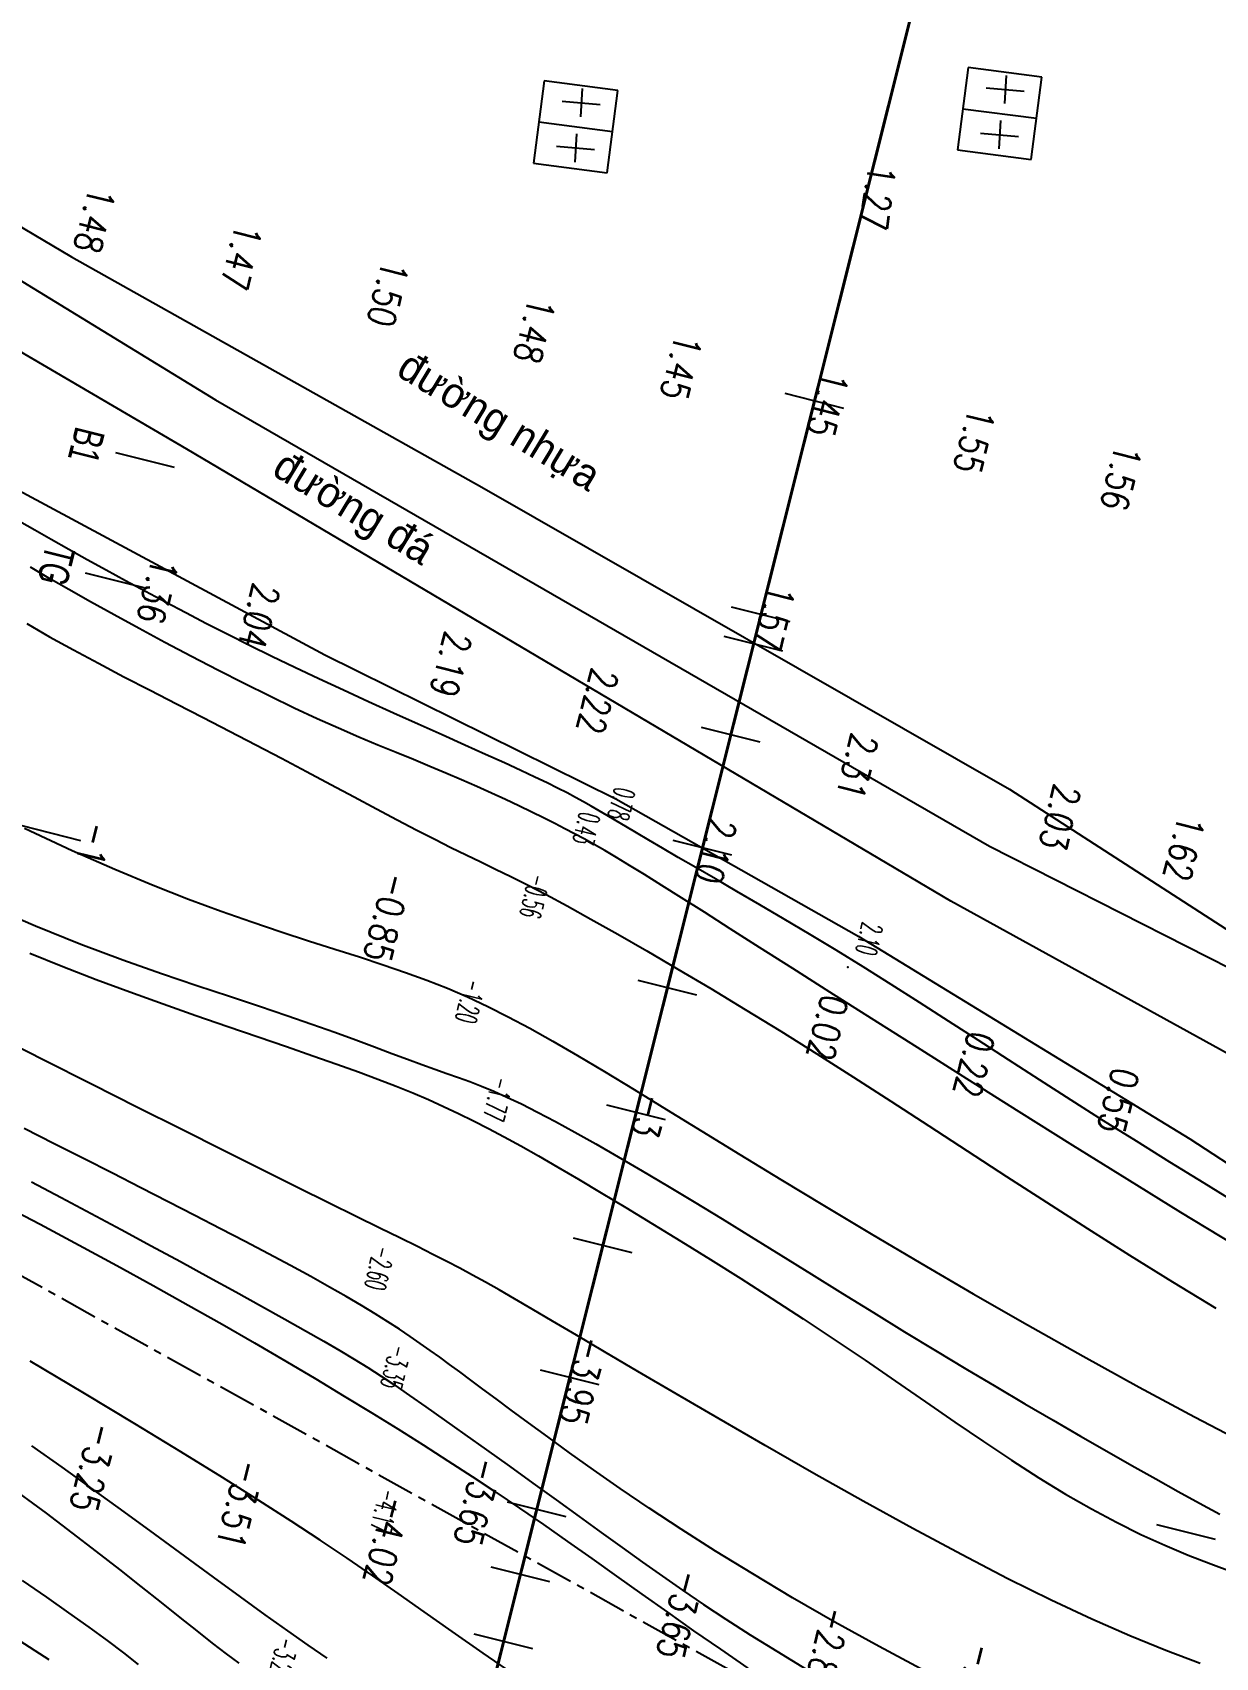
# Model space of a CAD drawing. Header units: metres. Extents: x 583412 to 583840, y 1186334 to 1187497.
# Drawn here: x 583605.2 to 583644.3, y 1186892.9 to 1186946.6 of the extents above; entities that cross this region are included whole.
import ezdxf
from ezdxf.enums import TextEntityAlignment as Align

# ---------------------------------------------------------------- set-up
doc = ezdxf.new("R2010")
doc.units = ezdxf.units.M
doc.header["$MEASUREMENT"] = 0
doc.linetypes.add('CENTER', pattern=[2, 1.25, -0.25, 0.25, -0.25])
doc.linetypes.add('DASHDOT2', pattern=[0.5, 0.25, -0.125, 0, -0.125])
for name, color, linetype in [('$For$Printing$', 7, 'Continuous'), ('1111DONG MUC', 2, 'Continuous'), ('CaoDoTN', 2, 'Continuous'), ('Docao', 22, 'Continuous'), ('ENTCOC', 6, 'Continuous'), ('KS.leduongdat', 36, 'Continuous'), ('KS.leduongnhua', 4, 'Continuous'), ('ks.text ks', 7, 'Continuous'), ('KS_muong ao', 4, 'TALUYPHAI-KHKS'), ('TENCOCTUYEN', 1, 'Continuous'), ('Timluong', 1, 'CENTER'), ('TimtuyenKS', 7, 'Continuous'), ('TimtuyenTK', 7, 'Continuous')]:
    doc.layers.add(name, color=color, linetype=linetype)
doc.styles.add('ChuSo', font='vnsimple.shx')
doc.styles.add('KT3', font='VHARIALN.TTF', dxfattribs={"width": 0.8, "height": 1.5})
doc.styles.add('TENSONG', font='VAPTIMI.TTF')
doc.linetypes.add('TALUYPHAI-KHKS', pattern='A,5,[130,ltypeshp,S=5,R=0,X=0,Y=-5],10,[130,ltypeshp,S=5,R=0,X=0,Y=-5],10,[130,ltypeshp,S=10,R=0,X=0,Y=-10],5', length=30)
doc.linetypes.add('TALUYTRAI-KHKS', pattern='A,5,[130,ltypeshp,S=5,R=0,X=0,Y=5],10,[130,ltypeshp,S=5,R=0,X=0,Y=5],10,[130,ltypeshp,S=10,R=0,X=0,Y=10],5', length=30)

msp = doc.modelspace()

# ---------------------------------------------------------------- linework, layer by layer
at = {"layer": '$For$Printing$', "color": 252}
for p, q in [((583605.239, 1186930.142), (583604.732, 1186930.435)), ((583605.785, 1186929.832), (583605.239, 1186930.142)), ((583606.363, 1186929.506), (583605.785, 1186929.832)), ((583606.969, 1186929.168), (583606.363, 1186929.506)), ((583607.596, 1186928.822), (583606.969, 1186929.168)), ((583608.241, 1186928.47), (583607.596, 1186928.822)), ((583608.898, 1186928.115), (583608.241, 1186928.47)), ((583609.562, 1186927.761), (583608.898, 1186928.115)), ((583610.235, 1186927.406), (583609.562, 1186927.761)), ((583610.921, 1186927.051), (583610.235, 1186927.406)), ((583604.98, 1186927.053), (583605.732, 1186926.622)), ((583611.622, 1186926.694), (583610.921, 1186927.051)), ((583612.34, 1186926.333), (583611.622, 1186926.694)), ((583605.732, 1186926.622), (583606.521, 1186926.184)), ((583606.521, 1186926.184), (583607.343, 1186925.742)), ((583613.079, 1186925.97), (583612.34, 1186926.333)), ((583607.343, 1186925.742), (583608.189, 1186925.297)), ((583613.842, 1186925.601), (583613.079, 1186925.97)), ((583614.631, 1186925.228), (583613.842, 1186925.601)), ((583608.189, 1186925.297), (583609.053, 1186924.849)), ((583615.446, 1186924.849), (583614.631, 1186925.228)), ((583609.053, 1186924.849), (583609.928, 1186924.4)), ((583616.276, 1186924.468), (583615.446, 1186924.849)), ((583609.928, 1186924.4), (583610.807, 1186923.949)), ((583617.107, 1186924.092), (583616.276, 1186924.468)), ((583617.924, 1186923.725), (583617.107, 1186924.092)), ((583610.807, 1186923.949), (583611.683, 1186923.5)), ((583611.683, 1186923.5), (583612.55, 1186923.051)), ((583618.714, 1186923.372), (583617.924, 1186923.725)), ((583612.55, 1186923.051), (583613.401, 1186922.606)), ((583619.461, 1186923.038), (583618.714, 1186923.372)), ((583620.152, 1186922.728), (583619.461, 1186923.038)), ((583613.401, 1186922.606), (583614.23, 1186922.167)), ((583620.772, 1186922.448), (583620.152, 1186922.728)), ((583621.312, 1186922.201), (583620.772, 1186922.448)), ((583614.23, 1186922.167), (583615.033, 1186921.739)), ((583621.778, 1186921.983), (583621.312, 1186922.201)), ((583622.181, 1186921.79), (583621.778, 1186921.983)), ((583615.033, 1186921.739), (583615.803, 1186921.326)), ((583615.803, 1186921.326), (583616.537, 1186920.934)), ((583622.533, 1186921.616), (583622.181, 1186921.79)), ((583622.844, 1186921.457), (583622.533, 1186921.616)), ((583623.125, 1186921.308), (583622.844, 1186921.457)), ((583623.388, 1186921.164), (583623.125, 1186921.308)), ((583616.537, 1186920.934), (583617.229, 1186920.567)), ((583623.644, 1186921.019), (583623.388, 1186921.164)), ((583623.903, 1186920.869), (583623.644, 1186921.019)), ((583624.175, 1186920.709), (583623.903, 1186920.869)), ((583617.229, 1186920.567), (583617.873, 1186920.228)), ((583617.873, 1186920.228), (583618.466, 1186919.923)), ((583624.466, 1186920.536), (583624.175, 1186920.709)), ((583624.787, 1186920.345), (583624.466, 1186920.536)), ((583625.144, 1186920.133), (583624.787, 1186920.345)), ((583618.466, 1186919.923), (583619.005, 1186919.653)), ((583625.547, 1186919.895), (583625.144, 1186920.133)), ((583626.003, 1186919.627), (583625.547, 1186919.895)), ((583619.005, 1186919.653), (583619.506, 1186919.408)), ((583619.506, 1186919.408), (583619.991, 1186919.174)), ((583619.991, 1186919.174), (583620.477, 1186918.939)), ((583626.521, 1186919.325), (583626.003, 1186919.627)), ((583627.106, 1186918.987), (583626.521, 1186919.325)), ((583620.477, 1186918.939), (583620.986, 1186918.69)), ((583620.986, 1186918.69), (583621.537, 1186918.413)), ((583627.756, 1186918.612), (583627.106, 1186918.987)), ((583628.463, 1186918.202), (583627.756, 1186918.612)), ((583621.537, 1186918.413), (583622.15, 1186918.095)), ((583622.15, 1186918.095), (583622.845, 1186917.723)), ((583629.221, 1186917.76), (583628.463, 1186918.202)), ((583603.635, 1186917.759), (583605.259, 1186917.063)), ((583622.845, 1186917.723), (583623.636, 1186917.287)), ((583630.024, 1186917.288), (583629.221, 1186917.76)), ((583605.259, 1186917.063), (583606.761, 1186916.461)), ((583623.636, 1186917.287), (583624.519, 1186916.79)), ((583630.866, 1186916.786), (583630.024, 1186917.288)), ((583606.761, 1186916.461), (583608.148, 1186915.94)), ((583624.519, 1186916.79), (583625.481, 1186916.237)), ((583631.74, 1186916.258), (583630.866, 1186916.786)), ((583608.148, 1186915.94), (583609.426, 1186915.486)), ((583625.481, 1186916.237), (583626.512, 1186915.634)), ((583632.639, 1186915.704), (583631.74, 1186916.258)), ((583609.426, 1186915.486), (583610.602, 1186915.088)), ((583626.512, 1186915.634), (583627.602, 1186914.986)), ((583633.56, 1186915.127), (583632.639, 1186915.704)), ((583610.602, 1186915.088), (583611.681, 1186914.733)), ((583627.602, 1186914.986), (583628.738, 1186914.298)), ((583634.501, 1186914.528), (583633.56, 1186915.127)), ((583611.681, 1186914.733), (583612.672, 1186914.408)), ((583612.672, 1186914.408), (583613.579, 1186914.102)), ((583628.738, 1186914.298), (583629.911, 1186913.577)), ((583635.462, 1186913.911), (583634.501, 1186914.528)), ((583613.579, 1186914.102), (583614.408, 1186913.813)), ((583614.408, 1186913.813), (583615.165, 1186913.543)), ((583636.443, 1186913.278), (583635.462, 1186913.911)), ((583605.539, 1186912.623), (583603.928, 1186913.439)), ((583615.165, 1186913.543), (583615.854, 1186913.291)), ((583615.854, 1186913.291), (583616.481, 1186913.058)), ((583629.911, 1186913.577), (583631.108, 1186912.828)), ((583637.446, 1186912.63), (583636.443, 1186913.278)), ((583616.481, 1186913.058), (583617.051, 1186912.845)), ((583617.051, 1186912.845), (583617.568, 1186912.652)), ((583631.108, 1186912.828), (583632.322, 1186912.056)), ((583607.116, 1186911.827), (583605.539, 1186912.623)), ((583617.568, 1186912.652), (583618.039, 1186912.479)), ((583618.039, 1186912.479), (583618.468, 1186912.326)), ((583618.468, 1186912.326), (583618.868, 1186912.186)), ((583618.868, 1186912.186), (583619.251, 1186912.051)), ((583638.47, 1186911.97), (583637.446, 1186912.63)), ((583608.643, 1186911.058), (583607.116, 1186911.827)), ((583619.251, 1186912.051), (583619.628, 1186911.913)), ((583619.628, 1186911.913), (583620.013, 1186911.764)), ((583620.013, 1186911.764), (583620.418, 1186911.597)), ((583632.322, 1186912.056), (583633.553, 1186911.263)), ((583639.515, 1186911.3), (583638.47, 1186911.97)), ((583620.418, 1186911.597), (583620.854, 1186911.403)), ((583620.854, 1186911.403), (583621.334, 1186911.175)), ((583621.334, 1186911.175), (583621.869, 1186910.906)), ((583633.553, 1186911.263), (583634.804, 1186910.451)), ((583640.583, 1186910.622), (583639.515, 1186911.3)), ((583610.104, 1186910.325), (583608.643, 1186911.058)), ((583621.869, 1186910.906), (583622.458, 1186910.596)), ((583622.458, 1186910.596), (583623.1, 1186910.246)), ((583641.672, 1186909.939), (583640.583, 1186910.622)), ((583611.483, 1186909.635), (583610.104, 1186910.325)), ((583623.1, 1186910.246), (583623.794, 1186909.857)), ((583634.804, 1186910.451), (583636.077, 1186909.623)), ((583612.764, 1186908.996), (583611.483, 1186909.635)), ((583623.794, 1186909.857), (583624.537, 1186909.43)), ((583636.077, 1186909.623), (583637.375, 1186908.779)), ((583642.784, 1186909.249), (583641.672, 1186909.939)), ((583613.932, 1186908.414), (583612.764, 1186908.996)), ((583624.537, 1186909.43), (583625.329, 1186908.967)), ((583625.329, 1186908.967), (583626.166, 1186908.469)), ((583643.917, 1186908.551), (583642.784, 1186909.249)), ((583605.13, 1186908.602), (583606.111, 1186908.082)), ((583614.972, 1186907.899), (583613.932, 1186908.414)), ((583626.166, 1186908.469), (583627.048, 1186907.937)), ((583637.375, 1186908.779), (583638.701, 1186907.923)), ((583645.072, 1186907.844), (583643.917, 1186908.551)), ((583606.111, 1186908.082), (583607.102, 1186907.555)), ((583615.872, 1186907.455), (583614.972, 1186907.899)), ((583627.048, 1186907.937), (583627.971, 1186907.373)), ((583638.701, 1186907.923), (583640.057, 1186907.056)), ((583607.102, 1186907.555), (583608.097, 1186907.021)), ((583616.648, 1186907.073), (583615.872, 1186907.455)), ((583627.971, 1186907.373), (583628.931, 1186906.782)), ((583608.097, 1186907.021), (583609.086, 1186906.488)), ((583617.316, 1186906.745), (583616.648, 1186907.073)), ((583628.931, 1186906.782), (583629.918, 1186906.171)), ((583640.057, 1186907.056), (583641.447, 1186906.18)), ((583609.086, 1186906.488), (583610.058, 1186905.962)), ((583617.897, 1186906.458), (583617.316, 1186906.745)), ((583618.408, 1186906.203), (583617.897, 1186906.458)), ((583610.058, 1186905.962), (583610.998, 1186905.45)), ((583618.87, 1186905.968), (583618.408, 1186906.203)), ((583619.301, 1186905.744), (583618.87, 1186905.968)), ((583619.72, 1186905.519), (583619.301, 1186905.744)), ((583629.918, 1186906.171), (583630.926, 1186905.545)), ((583641.447, 1186906.18), (583642.869, 1186905.299)), ((583610.998, 1186905.45), (583611.895, 1186904.958)), ((583620.146, 1186905.284), (583619.72, 1186905.519)), ((583620.601, 1186905.025), (583620.146, 1186905.284)), ((583630.926, 1186905.545), (583631.949, 1186904.912)), ((583642.869, 1186905.299), (583644.306, 1186904.422)), ((583611.895, 1186904.958), (583612.735, 1186904.494)), ((583621.107, 1186904.732), (583620.601, 1186905.025)), ((583621.687, 1186904.393), (583621.107, 1186904.732)), ((583631.949, 1186904.912), (583632.978, 1186904.276)), ((583612.735, 1186904.494), (583613.506, 1186904.064)), ((583622.362, 1186903.995), (583621.687, 1186904.393)), ((583632.978, 1186904.276), (583634.006, 1186903.644)), ((583613.506, 1186904.064), (583614.196, 1186903.676)), ((583614.196, 1186903.676), (583614.798, 1186903.333)), ((583623.155, 1186903.526), (583622.362, 1186903.995)), ((583634.006, 1186903.644), (583635.027, 1186903.023)), ((583614.798, 1186903.333), (583615.327, 1186903.025)), ((583615.327, 1186903.025), (583615.804, 1186902.738)), ((583624.088, 1186902.976), (583623.155, 1186903.526)), ((583635.027, 1186903.023), (583636.033, 1186902.418)), ((583615.804, 1186902.738), (583616.252, 1186902.46)), ((583625.183, 1186902.331), (583624.088, 1186902.976)), ((583616.252, 1186902.46), (583616.691, 1186902.176)), ((583616.691, 1186902.176), (583617.143, 1186901.875)), ((583626.453, 1186901.586), (583625.183, 1186902.331)), ((583636.033, 1186902.418), (583637.02, 1186901.83)), ((583617.143, 1186901.875), (583617.629, 1186901.541)), ((583617.629, 1186901.541), (583618.171, 1186901.163)), ((583627.871, 1186900.76), (583626.453, 1186901.586)), ((583637.02, 1186901.83), (583637.984, 1186901.263)), ((583618.171, 1186901.163), (583618.785, 1186900.731)), ((583637.984, 1186901.263), (583638.92, 1186900.717)), ((583618.785, 1186900.731), (583619.46, 1186900.251)), ((583629.399, 1186899.878), (583627.871, 1186900.76)), ((583638.92, 1186900.717), (583639.826, 1186900.193)), ((583606.146, 1186899.166), (583605.142, 1186899.877)), ((583619.46, 1186900.251), (583620.183, 1186899.735)), ((583631.002, 1186898.963), (583629.399, 1186899.878)), ((583639.826, 1186900.193), (583640.696, 1186899.695)), ((583620.183, 1186899.735), (583620.938, 1186899.195)), ((583640.696, 1186899.695), (583641.527, 1186899.223)), ((583607.168, 1186898.432), (583606.146, 1186899.166)), ((583620.938, 1186899.195), (583621.71, 1186898.641)), ((583632.643, 1186898.042), (583631.002, 1186898.963)), ((583641.527, 1186899.223), (583642.314, 1186898.778)), ((583642.314, 1186898.778), (583643.057, 1186898.363)), ((583608.194, 1186897.688), (583607.168, 1186898.432)), ((583621.71, 1186898.641), (583622.483, 1186898.084)), ((583643.057, 1186898.363), (583643.762, 1186897.976)), ((583609.21, 1186896.947), (583608.194, 1186897.688)), ((583622.483, 1186898.084), (583623.244, 1186897.536)), ((583634.285, 1186897.137), (583632.643, 1186898.042)), ((583643.762, 1186897.976), (583644.438, 1186897.616)), ((583623.244, 1186897.536), (583623.976, 1186897.009)), ((583635.891, 1186896.275), (583634.285, 1186897.137)), ((583610.199, 1186896.223), (583609.21, 1186896.947)), ((583623.976, 1186897.009), (583624.67, 1186896.508)), ((583611.148, 1186895.529), (583610.199, 1186896.223)), ((583624.67, 1186896.508), (583625.338, 1186896.03)), ((583625.338, 1186896.03), (583625.998, 1186895.563)), ((583637.426, 1186895.48), (583635.891, 1186896.275)), ((583612.041, 1186894.878), (583611.148, 1186895.529)), ((583625.998, 1186895.563), (583626.666, 1186895.099)), ((583604.826, 1186895.422), (583605.625, 1186894.87)), ((583626.666, 1186895.099), (583627.361, 1186894.628)), ((583638.86, 1186894.771), (583637.426, 1186895.48)), ((583605.625, 1186894.87), (583606.358, 1186894.356)), ((583612.864, 1186894.285), (583612.041, 1186894.878)), ((583627.361, 1186894.628), (583628.1, 1186894.141)), ((583640.198, 1186894.144), (583638.86, 1186894.771)), ((583606.358, 1186894.356), (583607.026, 1186893.877)), ((583607.026, 1186893.877), (583607.631, 1186893.434)), ((583613.606, 1186893.756), (583612.864, 1186894.285)), ((583628.1, 1186894.141), (583628.899, 1186893.628)), ((583641.456, 1186893.592), (583640.198, 1186894.144)), ((583607.631, 1186893.434), (583608.175, 1186893.025)), ((583614.283, 1186893.285), (583613.606, 1186893.756)), ((583628.899, 1186893.628), (583629.777, 1186893.079)), ((583642.647, 1186893.105), (583641.456, 1186893.592)), ((583608.175, 1186893.025), (583608.664, 1186892.648)), ((583614.914, 1186892.856), (583614.283, 1186893.285)), ((583629.777, 1186893.079), (583630.748, 1186892.488)), ((583643.785, 1186892.674), (583642.647, 1186893.105))]:
    msp.add_line(p, q, dxfattribs=at)
at = {"layer": '$For$Printing$', "color": 40}
for p, q in [((583605.705, 1186928.561), (583605.095, 1186928.918)), ((583606.368, 1186928.179), (583605.705, 1186928.561)), ((583607.088, 1186927.772), (583606.368, 1186928.179)), ((583607.865, 1186927.339), (583607.088, 1186927.772)), ((583608.689, 1186926.889), (583607.865, 1186927.339)), ((583609.546, 1186926.429), (583608.689, 1186926.889)), ((583610.42, 1186925.967), (583609.546, 1186926.429)), ((583611.299, 1186925.511), (583610.42, 1186925.967)), ((583612.169, 1186925.07), (583611.299, 1186925.511)), ((583613.014, 1186924.651), (583612.169, 1186925.07)), ((583613.821, 1186924.263), (583613.014, 1186924.651)), ((583614.579, 1186923.911), (583613.821, 1186924.263)), ((583615.29, 1186923.594), (583614.579, 1186923.911)), ((583615.959, 1186923.305), (583615.29, 1186923.594)), ((583616.59, 1186923.039), (583615.959, 1186923.305)), ((583617.189, 1186922.793), (583616.59, 1186923.039)), ((583617.761, 1186922.559), (583617.189, 1186922.793)), ((583618.309, 1186922.335), (583617.761, 1186922.559)), ((583618.84, 1186922.114), (583618.309, 1186922.335)), ((583619.357, 1186921.892), (583618.84, 1186922.114)), ((583619.859, 1186921.671), (583619.357, 1186921.892)), ((583620.344, 1186921.451), (583619.859, 1186921.671)), ((583620.81, 1186921.235), (583620.344, 1186921.451)), ((583621.254, 1186921.025), (583620.81, 1186921.235)), ((583621.674, 1186920.822), (583621.254, 1186921.025)), ((583622.069, 1186920.628), (583621.674, 1186920.822)), ((583604.903, 1186920.288), (583606.473, 1186919.556)), ((583622.435, 1186920.445), (583622.069, 1186920.628)), ((583622.774, 1186920.273), (583622.435, 1186920.445)), ((583623.095, 1186920.106), (583622.774, 1186920.273)), ((583623.413, 1186919.935), (583623.095, 1186920.106)), ((583623.74, 1186919.753), (583623.413, 1186919.935)), ((583624.09, 1186919.552), (583623.74, 1186919.753)), ((583606.473, 1186919.556), (583607.883, 1186918.934)), ((583624.476, 1186919.324), (583624.09, 1186919.552)), ((583624.91, 1186919.061), (583624.476, 1186919.324)), ((583607.883, 1186918.934), (583609.157, 1186918.404)), ((583625.407, 1186918.755), (583624.91, 1186919.061)), ((583625.978, 1186918.398), (583625.407, 1186918.755)), ((583609.157, 1186918.404), (583610.322, 1186917.949)), ((583626.634, 1186917.985), (583625.978, 1186918.398)), ((583610.322, 1186917.949), (583611.403, 1186917.551)), ((583611.403, 1186917.551), (583612.422, 1186917.193)), ((583627.386, 1186917.51), (583626.634, 1186917.985)), ((583628.242, 1186916.966), (583627.386, 1186917.51)), ((583612.422, 1186917.193), (583613.385, 1186916.869)), ((583613.385, 1186916.869), (583614.297, 1186916.572)), ((583614.297, 1186916.572), (583615.161, 1186916.295)), ((583629.213, 1186916.349), (583628.242, 1186916.966)), ((583605.076, 1186916.164), (583606.165, 1186915.722)), ((583615.161, 1186916.295), (583615.98, 1186916.033)), ((583615.98, 1186916.033), (583616.759, 1186915.778)), ((583630.308, 1186915.653), (583629.213, 1186916.349)), ((583606.165, 1186915.722), (583607.271, 1186915.293)), ((583616.759, 1186915.778), (583617.501, 1186915.525)), ((583617.501, 1186915.525), (583618.209, 1186915.267)), ((583631.537, 1186914.872), (583630.308, 1186915.653)), ((583607.271, 1186915.293), (583608.382, 1186914.878)), ((583608.382, 1186914.878), (583609.487, 1186914.48)), ((583618.209, 1186915.267), (583618.89, 1186914.998)), ((583618.89, 1186914.998), (583619.555, 1186914.711)), ((583632.911, 1186914), (583631.537, 1186914.872)), ((583609.487, 1186914.48), (583610.57, 1186914.098)), ((583619.555, 1186914.711), (583620.221, 1186914.4)), ((583620.221, 1186914.4), (583620.902, 1186914.058)), ((583610.57, 1186914.098), (583611.621, 1186913.735)), ((583620.902, 1186914.058), (583621.614, 1186913.678)), ((583634.431, 1186913.037), (583632.911, 1186914)), ((583611.621, 1186913.735), (583612.625, 1186913.392)), ((583612.625, 1186913.392), (583613.568, 1186913.07)), ((583621.614, 1186913.678), (583622.371, 1186913.254)), ((583622.371, 1186913.254), (583623.189, 1186912.779)), ((583613.568, 1186913.07), (583614.439, 1186912.77)), ((583614.439, 1186912.77), (583615.228, 1186912.494)), ((583623.189, 1186912.779), (583624.082, 1186912.246)), ((583636.071, 1186912), (583634.431, 1186913.037)), ((583615.228, 1186912.494), (583615.942, 1186912.237)), ((583615.942, 1186912.237), (583616.591, 1186911.996)), ((583624.082, 1186912.246), (583625.063, 1186911.651)), ((583616.591, 1186911.996), (583617.187, 1186911.765)), ((583617.187, 1186911.765), (583617.74, 1186911.541)), ((583625.063, 1186911.651), (583626.136, 1186910.994)), ((583637.797, 1186910.914), (583636.071, 1186912)), ((583617.74, 1186911.541), (583618.262, 1186911.319)), ((583618.262, 1186911.319), (583618.763, 1186911.095)), ((583618.763, 1186911.095), (583619.254, 1186910.864)), ((583619.254, 1186910.864), (583619.745, 1186910.622)), ((583619.745, 1186910.622), (583620.247, 1186910.365)), ((583626.136, 1186910.994), (583627.302, 1186910.278)), ((583639.574, 1186909.801), (583637.797, 1186910.914)), ((583605.88, 1186909.861), (583604.887, 1186910.365)), ((583620.247, 1186910.365), (583620.768, 1186910.087)), ((583620.768, 1186910.087), (583621.316, 1186909.785)), ((583627.302, 1186910.278), (583628.56, 1186909.506)), ((583606.855, 1186909.366), (583605.88, 1186909.861)), ((583621.316, 1186909.785), (583621.902, 1186909.454)), ((583621.902, 1186909.454), (583622.534, 1186909.089)), ((583628.56, 1186909.506), (583629.913, 1186908.681)), ((583641.367, 1186908.684), (583639.574, 1186909.801)), ((583607.81, 1186908.882), (583606.855, 1186909.366)), ((583622.534, 1186909.089), (583623.221, 1186908.685)), ((583608.744, 1186908.407), (583607.81, 1186908.882)), ((583609.654, 1186907.943), (583608.744, 1186908.407)), ((583623.221, 1186908.685), (583623.972, 1186908.238)), ((583629.913, 1186908.681), (583631.36, 1186907.805)), ((583643.144, 1186907.588), (583641.367, 1186908.684)), ((583604.103, 1186907.883), (583605.415, 1186907.195)), ((583610.537, 1186907.489), (583609.654, 1186907.943)), ((583623.972, 1186908.238), (583624.792, 1186907.746)), ((583611.387, 1186907.05), (583610.537, 1186907.489)), ((583624.792, 1186907.746), (583625.675, 1186907.21)), ((583631.36, 1186907.805), (583632.903, 1186906.881)), ((583644.869, 1186906.535), (583643.144, 1186907.588)), ((583605.415, 1186907.195), (583606.703, 1186906.51)), ((583612.2, 1186906.625), (583611.387, 1186907.05)), ((583625.675, 1186907.21), (583626.61, 1186906.638)), ((583632.903, 1186906.881), (583634.543, 1186905.911)), ((583606.703, 1186906.51), (583607.952, 1186905.836)), ((583612.972, 1186906.219), (583612.2, 1186906.625)), ((583626.61, 1186906.638), (583627.585, 1186906.032)), ((583607.952, 1186905.836), (583609.157, 1186905.175)), ((583613.696, 1186905.831), (583612.972, 1186906.219)), ((583614.369, 1186905.465), (583613.696, 1186905.831)), ((583627.585, 1186906.032), (583628.591, 1186905.4)), ((583634.543, 1186905.911), (583636.275, 1186904.902)), ((583609.157, 1186905.175), (583610.318, 1186904.527)), ((583614.985, 1186905.123), (583614.369, 1186905.465)), ((583628.591, 1186905.4), (583629.615, 1186904.745)), ((583615.543, 1186904.806), (583614.985, 1186905.123)), ((583616.046, 1186904.51), (583615.543, 1186904.806)), ((583629.615, 1186904.745), (583630.649, 1186904.074)), ((583636.275, 1186904.902), (583638.075, 1186903.869)), ((583610.318, 1186904.527), (583611.436, 1186903.893)), ((583616.501, 1186904.234), (583616.046, 1186904.51)), ((583616.917, 1186903.974), (583616.501, 1186904.234)), ((583611.436, 1186903.893), (583612.511, 1186903.274)), ((583617.299, 1186903.727), (583616.917, 1186903.974)), ((583617.654, 1186903.489), (583617.299, 1186903.727)), ((583630.649, 1186904.074), (583631.68, 1186903.39)), ((583638.075, 1186903.869), (583639.916, 1186902.833)), ((583612.511, 1186903.274), (583613.543, 1186902.671)), ((583617.991, 1186903.258), (583617.654, 1186903.489)), ((583618.314, 1186903.029), (583617.991, 1186903.258)), ((583618.633, 1186902.801), (583618.314, 1186903.029)), ((583631.68, 1186903.39), (583632.7, 1186902.7)), ((583606.882, 1186901.601), (583605.091, 1186902.668)), ((583613.543, 1186902.671), (583614.532, 1186902.085)), ((583618.956, 1186902.565), (583618.633, 1186902.801)), ((583619.295, 1186902.316), (583618.956, 1186902.565)), ((583632.7, 1186902.7), (583633.705, 1186902.01)), ((583639.916, 1186902.833), (583641.767, 1186901.813)), ((583614.532, 1186902.085), (583615.478, 1186901.517)), ((583619.658, 1186902.047), (583619.295, 1186902.316)), ((583620.056, 1186901.751), (583619.658, 1186902.047)), ((583633.705, 1186902.01), (583634.695, 1186901.327)), ((583608.549, 1186900.599), (583606.882, 1186901.601)), ((583615.478, 1186901.517), (583616.383, 1186900.966)), ((583620.5, 1186901.421), (583620.056, 1186901.751)), ((583620.999, 1186901.051), (583620.5, 1186901.421)), ((583641.767, 1186901.813), (583643.601, 1186900.828)), ((583616.383, 1186900.966), (583617.251, 1186900.429)), ((583621.564, 1186900.634), (583620.999, 1186901.051)), ((583634.695, 1186901.327), (583635.665, 1186900.659)), ((583610.076, 1186899.67), (583608.549, 1186900.599)), ((583617.251, 1186900.429), (583618.089, 1186899.902)), ((583622.204, 1186900.165), (583621.564, 1186900.634)), ((583635.665, 1186900.659), (583636.617, 1186900.013)), ((583643.601, 1186900.828), (583645.388, 1186899.899)), ((583618.089, 1186899.902), (583618.904, 1186899.381)), ((583622.921, 1186899.645), (583622.204, 1186900.165)), ((583636.617, 1186900.013), (583637.546, 1186899.396)), ((583611.447, 1186898.825), (583610.076, 1186899.67)), ((583618.904, 1186899.381), (583619.702, 1186898.862)), ((583623.719, 1186899.077), (583622.921, 1186899.645)), ((583637.546, 1186899.396), (583638.452, 1186898.814)), ((583612.653, 1186898.068), (583611.447, 1186898.825)), ((583619.702, 1186898.862), (583620.49, 1186898.34)), ((583624.599, 1186898.465), (583623.719, 1186899.077)), ((583638.452, 1186898.814), (583639.333, 1186898.277)), ((583604.718, 1186898.306), (583605.613, 1186897.643)), ((583620.49, 1186898.34), (583621.274, 1186897.81)), ((583625.563, 1186897.812), (583624.599, 1186898.465)), ((583639.333, 1186898.277), (583640.188, 1186897.788)), ((583605.613, 1186897.643), (583606.465, 1186896.999)), ((583613.72, 1186897.384), (583612.653, 1186898.068)), ((583621.274, 1186897.81), (583622.061, 1186897.269)), ((583626.614, 1186897.12), (583625.563, 1186897.812)), ((583640.188, 1186897.788), (583641.018, 1186897.345)), ((583614.681, 1186896.755), (583613.72, 1186897.384)), ((583622.061, 1186897.269), (583622.856, 1186896.714)), ((583627.754, 1186896.394), (583626.614, 1186897.12)), ((583641.018, 1186897.345), (583641.826, 1186896.946)), ((583606.465, 1186896.999), (583607.274, 1186896.378)), ((583615.568, 1186896.16), (583614.681, 1186896.755)), ((583622.856, 1186896.714), (583623.662, 1186896.144)), ((583641.826, 1186896.946), (583642.613, 1186896.586)), ((583642.613, 1186896.586), (583643.382, 1186896.261)), ((583607.274, 1186896.378), (583608.037, 1186895.783)), ((583616.416, 1186895.58), (583615.568, 1186896.16)), ((583623.662, 1186896.144), (583624.48, 1186895.563)), ((583628.984, 1186895.636), (583627.754, 1186896.394)), ((583643.382, 1186896.261), (583644.135, 1186895.967)), ((583608.037, 1186895.783), (583608.753, 1186895.219)), ((583617.256, 1186894.996), (583616.416, 1186895.58)), ((583624.48, 1186895.563), (583625.313, 1186894.97)), ((583630.305, 1186894.85), (583628.984, 1186895.636)), ((583644.135, 1186895.967), (583644.874, 1186895.701)), ((583608.753, 1186895.219), (583609.421, 1186894.691)), ((583618.123, 1186894.388), (583617.256, 1186894.996)), ((583625.313, 1186894.97), (583626.163, 1186894.369)), ((583609.421, 1186894.691), (583610.037, 1186894.201)), ((583631.704, 1186894.046), (583630.305, 1186894.85)), ((583610.037, 1186894.201), (583610.601, 1186893.754)), ((583619.049, 1186893.736), (583618.123, 1186894.388)), ((583626.163, 1186894.369), (583627.03, 1186893.76)), ((583633.168, 1186893.233), (583631.704, 1186894.046)), ((583605.717, 1186892.8), (583604.604, 1186893.511)), ((583610.601, 1186893.754), (583611.112, 1186893.353)), ((583611.112, 1186893.353), (583611.57, 1186893.001)), ((583620.065, 1186893.023), (583619.049, 1186893.736)), ((583627.03, 1186893.76), (583627.917, 1186893.146)), ((583611.57, 1186893.001), (583611.99, 1186892.688)), ((583621.189, 1186892.244), (583620.065, 1186893.023)), ((583627.917, 1186893.146), (583628.826, 1186892.527)), ((583634.684, 1186892.422), (583633.168, 1186893.233))]:
    msp.add_line(p, q, dxfattribs=at)
at = {"layer": '1111DONG MUC'}
for p in [(583624.461, 1186921.264, 1.217), (583632.496, 1186916.705, 2.103), (583632.133, 1186915.696, 1.26)]:
    msp.add_point(p, dxfattribs=at)
at = {"layer": 'ENTCOC'}
for p, q in [((583631.998, 1186934.171), (583630.058, 1186934.658)), ((583631.998, 1186934.171), (583630.058, 1186934.658)), ((583630.228, 1186927.11), (583628.288, 1186927.596)), ((583630.228, 1186927.11), (583628.288, 1186927.596)), ((583629.985, 1186926.14), (583628.045, 1186926.626)), ((583629.985, 1186926.14), (583628.045, 1186926.626)), ((583629.231, 1186923.133), (583627.291, 1186923.619)), ((583629.231, 1186923.133), (583627.291, 1186923.619)), ((583628.295, 1186919.398), (583626.355, 1186919.885)), ((583628.295, 1186919.398), (583626.355, 1186919.885)), ((583627.135, 1186914.772), (583625.195, 1186915.258)), ((583627.135, 1186914.772), (583625.195, 1186915.258)), ((583626.101, 1186910.649), (583624.161, 1186911.135)), ((583626.101, 1186910.649), (583624.161, 1186911.135)), ((583625, 1186906.255), (583623.06, 1186906.741)), ((583625, 1186906.255), (583623.06, 1186906.741)), ((583623.905, 1186901.89), (583621.965, 1186902.377)), ((583623.905, 1186901.89), (583621.965, 1186902.377)), ((583622.811, 1186897.525), (583620.871, 1186898.012)), ((583622.811, 1186897.525), (583620.871, 1186898.012)), ((583622.271, 1186895.372), (583620.331, 1186895.858)), ((583622.271, 1186895.372), (583620.331, 1186895.858)), ((583621.717, 1186893.16), (583619.777, 1186893.647)), ((583621.717, 1186893.16), (583619.777, 1186893.647))]:
    msp.add_line(p, q, dxfattribs=at)
at = {"layer": 'KS.leduongdat'}
for p, q in [((583602.457, 1186939.811, 2.193), (583611.218, 1186934.455, 2.193)), ((583610.272, 1186932.816, 1.593), (583601.182, 1186938.133, 1.593)), ((583611.218, 1186934.455, 2.193), (583636.819, 1186919.696, 2.193)), ((583635.541, 1186917.881, 1.593), (583610.272, 1186932.816, 1.593)), ((583636.819, 1186919.696, 2.193), (583647.299, 1186914.37, 2.193)), ((583646.312, 1186911.943, 1.593), (583635.541, 1186917.881, 1.593))]:
    msp.add_line(p, q, dxfattribs=at)
at = {"layer": 'KS.leduongnhua', "color": 1, "linetype": 'ByBlock'}
for p, q in [((583622.091, 1186944.998, 1.042), (583621.738, 1186942.276, 1.042)), ((583624.524, 1186944.682, 1.042), (583622.091, 1186944.998, 1.042)), ((583636.114, 1186945.436, 1.217), (583635.76, 1186942.714, 1.217)), ((583638.547, 1186945.12, 1.217), (583636.114, 1186945.436, 1.217)), ((583637.37, 1186945.178), (583637.309, 1186944.247)), ((583638.193, 1186942.398, 1.217), (583638.547, 1186945.12, 1.217)), ((583623.347, 1186944.74, -0.175), (583623.286, 1186943.809, -0.175)), ((583624.171, 1186941.96, 1.042), (583624.524, 1186944.682, 1.042)), ((583636.709, 1186944.768), (583637.958, 1186944.658)), ((583622.686, 1186944.33, -0.175), (583623.935, 1186944.22, -0.175)), ((583635.937, 1186944.075, 1.217), (583638.37, 1186943.759, 1.217)), ((583621.915, 1186943.637, 1.042), (583624.347, 1186943.321, 1.042)), ((583637.182, 1186943.683), (583637.121, 1186942.751)), ((583622.499, 1186942.834, -0.175), (583623.747, 1186942.724, -0.175)), ((583623.159, 1186943.245, -0.175), (583623.098, 1186942.313, -0.175)), ((583636.521, 1186943.272), (583637.77, 1186943.162)), ((583621.738, 1186942.276, 1.042), (583624.171, 1186941.96, 1.042)), ((583635.76, 1186942.714, 1.217), (583638.193, 1186942.398, 1.217))]:
    msp.add_line(p, q, dxfattribs=at)
at = {"layer": 'KS_muong ao', "color": 125, "linetype": 'TALUYTRAI-KHKS', "ltscale": 0.03}
for p, q in [((583587.324, 1186950.432), (583606.457, 1186939.184)), ((583606.457, 1186939.184), (583620.023, 1186931.562)), ((583620.023, 1186931.562), (583637.477, 1186921.584)), ((583637.477, 1186921.584), (583647.848, 1186914.88))]:
    msp.add_line(p, q, dxfattribs=at)
at = {"layer": 'KS_muong ao', "color": 125, "linetype": 'TALUYPHAI-KHKS', "ltscale": 0.03}
for p, q in [((583603.809, 1186931.938, 2.088), (583614.836, 1186926.025, 2.088)), ((583614.836, 1186926.025, 2.088), (583624.461, 1186921.264, 2.088)), ((583624.461, 1186921.264, 2.088), (583632.496, 1186916.705, 2.088)), ((583632.496, 1186916.705, 2.088), (583643.441, 1186910.026, 2.088)), ((583643.441, 1186910.026, 2.088), (583661.909, 1186897.867, 2.088))]:
    msp.add_line(p, q, dxfattribs=at)
at = {"layer": 'TENCOCTUYEN'}
for p, q in [((583609.858, 1186932.216), (583607.918, 1186932.703)), ((583608.861, 1186928.239), (583606.921, 1186928.726)), ((583606.765, 1186919.878), (583604.825, 1186920.365)), ((583642.335, 1186897.27), (583644.275, 1186896.784))]:
    msp.add_line(p, q, dxfattribs=at)
at = {"layer": 'Timluong'}
msp.add_line((583530.971, 1186946.539), (583711.937, 1186845.924), dxfattribs=at)
at = {"layer": 'TimtuyenKS', "linetype": 'DASHDOT2', "ltscale": 5, "const_width": 0.1}
msp.add_lwpolyline([(583754.718, 1187427.796), (583497.925, 1186403.482)], dxfattribs=at)
at = {"layer": 'TimtuyenTK', "linetype": 'DASHDOT2', "ltscale": 5, "const_width": 0.1}
msp.add_lwpolyline([(583754.718, 1187427.796), (583497.925, 1186403.482)], dxfattribs=at)

# ---------------------------------------------------------------- texts
at = {"layer": '1111DONG MUC', "style": 'ChuSo', "width": 0.5}
for s, p in [('0.78', (583624.303, 1186921.171)), ('0.43', (583623.143, 1186920.353)), ('-0.56', (583621.433, 1186918.117, 7.655)), ('2.10', (583632.496, 1186916.705, 2.103)), ('-1.20', (583619.304, 1186914.645, 7.655)), ('-1.77', (583620.22, 1186911.413)), ('-2.60', (583616.303, 1186905.823, -2.6)), ('-3.35', (583616.836, 1186902.554, -4.17)), ('-4.17', (583616.485, 1186897.787, -4.17)), ('-3.24', (583613.119, 1186892.891, -3.24))]:
    msp.add_text(s, height=0.7, rotation=256.5354, dxfattribs=at).set_placement(p, align=Align.CENTER)
at = {"layer": 'CaoDoTN', "style": 'ChuSo', "width": 0.8}
for s, p in [('1.48', (583606.779, 1186940.494)), ('1.47', (583611.629, 1186939.278)), ('1.50', (583616.478, 1186938.062)), ('1.48', (583621.328, 1186936.846)), ('1.45', (583626.178, 1186935.63)), ('1.45', (583631.028, 1186934.414)), ('1.55', (583635.878, 1186933.199)), ('1.56', (583640.728, 1186931.983)), ('1.36', (583608.861, 1186928.239)), ('2.04', (583612.217, 1186927.398)), ('1.57', (583629.258, 1186927.353)), ('2.19', (583618.561, 1186925.808)), ('2.22', (583623.411, 1186924.592)), ('2.31', (583632.005, 1186922.437)), ('2.03', (583638.708, 1186920.757)), ('-1', (583606.765, 1186919.878)), ('2.10', (583627.325, 1186919.642)), ('1.62', (583642.811, 1186919.728)), ('-0.85', (583616.465, 1186917.446)), ('0.02', (583631.015, 1186913.799)), ('0.22', (583635.865, 1186912.583)), ('0.55', (583640.637, 1186911.387)), ('-3', (583625.131, 1186910.892)), ('-3.95', (583622.935, 1186902.133)), ('-3.25', (583606.752, 1186899.263)), ('-3.51', (583611.602, 1186898.047)), ('-3.65', (583619.451, 1186898.125)), ('-4.02', (583616.451, 1186896.831)), ('-3.65', (583626.151, 1186894.399)), ('-2.88', (583631.001, 1186893.183)), ('-2.77', (583635.851, 1186891.968))]:
    msp.add_text(s, height=0.9, rotation=255.9262, dxfattribs=at).set_placement(p, align=Align.CENTER)
at = {"layer": 'Docao', "color": 3, "style": 'ChuSo', "width": 0.8}
msp.add_text('1.27', height=0.9, rotation=261.5963, dxfattribs=at).set_placement((583632.669, 1186941.2, 1.274), align=Align.CENTER)
at = {"layer": 'ks.text ks', "style": 'TENSONG'}
for s, p in [('ñöôøng nhöïa', (583620.353, 1186933.346)), ('ñöôøng ñaù', (583615.54, 1186930.482))]:
    msp.add_text(s, height=1, rotation=328.7446, dxfattribs=at).set_placement(p, align=Align.CENTER)
at = {"layer": 'TENCOCTUYEN', "style": 'KT3', "width": 0.8}
for s, p in [('B1', (583606.948, 1186932.946)), ('TG', (583605.951, 1186928.969))]:
    msp.add_text(s, height=1, rotation=255.9262, dxfattribs=at).set_placement(p, align=Align.MIDDLE_CENTER)

doc.saveas('drawing.dxf')
